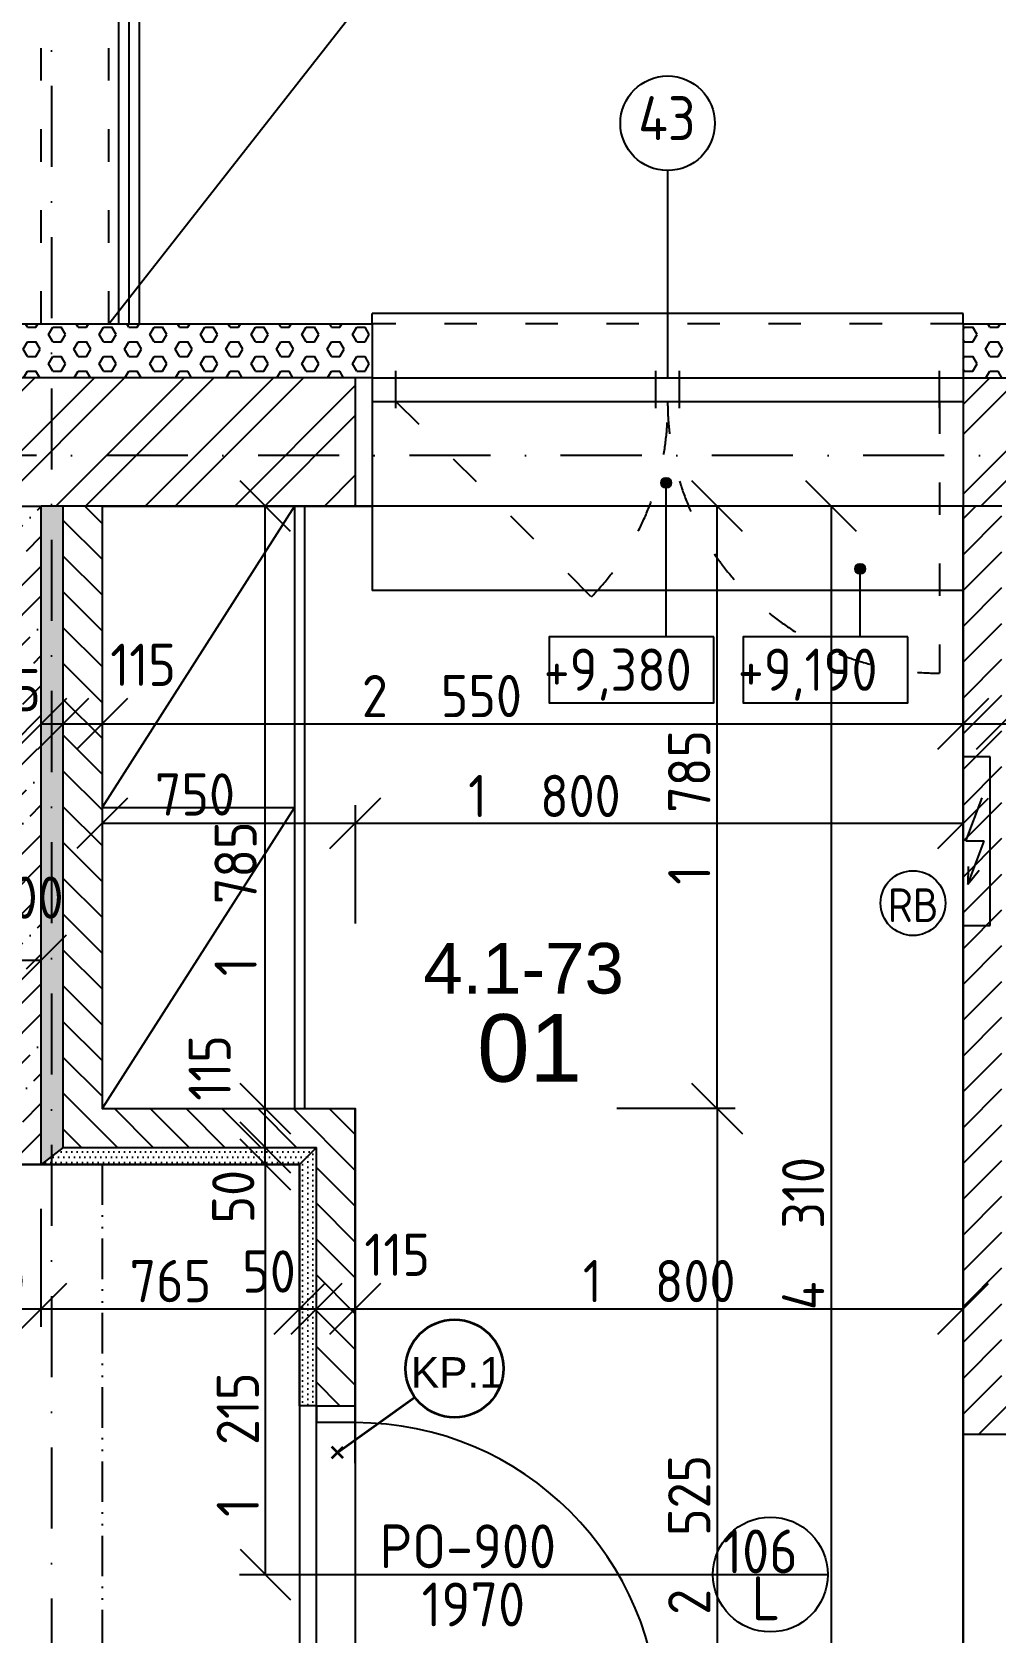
# Model space of a CAD drawing. Extents: x 4511820 to 5180432, y -1526536 to -944957.
# Drawn here: x 5027413 to 5030268, y -1072456 to -1067714 of the extents above; entities that cross this region are included whole.
import ezdxf

# ---------------------------------------------------------------- set-up
doc = ezdxf.new("R2010")
doc.units = 0
doc.header["$MEASUREMENT"] = 0
for name, pattern in [('ACAD_ISO03W100', [30, 12, -18]), ('ACAD_ISO07W100', [3.5, 0.5, -3]), ('ACAD_ISO12W100', [22, 12, -3, 0.5, -3, 0.5, -3]), ('BODKOCIARKOVANA_3', [5.6, 3, -1.3, 0, -1.3])]:
    doc.linetypes.add(name, pattern=pattern)
doc.layers.get('0').update_dxf_attribs({"linetype": 'CONTINUOUS'})
doc.layers.get('Defpoints').update_dxf_attribs({"color": 61, "linetype": 'CONTINUOUS'})
for name, color, linetype in [('DVERE', 45, 'CONTINUOUS'), ('HATCH', 7, 'CONTINUOUS'), ('KÓTY', 4, 'CONTINUOUS'), ('MÚRY', 1, 'CONTINUOUS'), ('OKNÁ', 143, 'CONTINUOUS'), ('osi', 253, 'CONTINUOUS'), ('Plochy', 41, 'CONTINUOUS'), ('POPIS', 7, 'CONTINUOUS'), ('POZEMOK', 7, 'CONTINUOUS'), ('TENKÁ', 7, 'CONTINUOUS'), ('ZARIADENIE', 47, 'CONTINUOUS'), ('ZZ-elektro', 221, 'CONTINUOUS'), ('ŠRAFY', 82, 'CONTINUOUS')]:
    doc.layers.add(name, color=color, linetype=linetype)
doc.layers.add('preklady', color=74, linetype='CONTINUOUS', lineweight=35)
doc.styles.add('ARIAL', font='arial.ttf')
doc.styles.add('STYLE1', font='isocp.shx')
doc.dimstyles.new('STANDARD-50', dxfattribs={"dimtxt": 125, "dimasz": 150, "dimexe": 10, "dimexo": 200, "dimgap": 20, "dimtad": 1, "dimdsep": 46, "dimlunit": 6, "dimtxsty": 'STYLE1', "dimblk1": 'OBLIQUE', "dimblk2": 'OBLIQUE', "dimsah": 1, "dimcen": 2.5, "dimse1": 1, "dimse2": 1, "dimadec": 0, "dimazin": 0, "dimtfac": 1, "dimtmove": 1, "dimatfit": 3, "dimldrblk": 'OBLIQUE', "dimfxl": 1, "dimtolj": 1, "dimtzin": 0, "dimarcsym": 0})
pattern_1 = [(45, (462343.18, 70767), (-132.5825215, 132.5825215), []), (45, (462431.57, 70767), (-132.5825215, 132.5825215), [])]
pattern_2 = [(90, (-71441.844, -23850), (-15.625, 7.8125), [0, -15.625])]

# ---------------------------------------------------------------- blocks, each defined once
blk = doc.blocks.new('_OBLIQUE')
at = {"color": 0, "linetype": 'ByBlock'}
blk.add_line((-0.5, -0.5), (0.5, 0.5), dxfattribs=at)
blk = doc.blocks.new('*D13107')
at = {"layer": 'Defpoints', "color": 0}
for p in [(5028092.5, -1049608.2), (5025018.5, -1068738.2), (5028252.5, -1068738.2)]:
    blk.add_point(p, dxfattribs=at)
at = {"layer": 'KÓTY', "color": 0, "lineweight": -2}
blk.add_line((5025018.5, -1049608.2), (5025018.5, -1068738.2), dxfattribs=at)
at = {"layer": 'KÓTY', "color": 0, "linetype": 'ByBlock', "lineweight": -2, "xscale": 150, "yscale": 150, "zscale": 150}
for p, rotation in [((5025018.5, -1049608.2), 90), ((5025018.5, -1068738.2), 270)]:
    blk.add_blockref('_OBLIQUE', p, dxfattribs=dict(at, rotation=rotation))
at = {"layer": 'KÓTY', "color": 0, "insert": (5024936, -1059173.2), "char_height": 125, "attachment_point": 5, "rotation": 90, "style": 'STYLE1'}
blk.add_mtext('\\A1;19ﾠ130', dxfattribs=at)
blk = doc.blocks.new('*D20388')
at = {"layer": 'Defpoints', "color": 0}
for p in [(5027111, -1071068.2), (5027441, -1071068.2), (5027441, -1071496.5)]:
    blk.add_point(p, dxfattribs=at)
at = {"layer": 'KÓTY', "color": 0, "lineweight": -2}
blk.add_line((5027111, -1071496.5), (5027441, -1071496.5), dxfattribs=at)
at = {"layer": 'KÓTY', "color": 0, "linetype": 'ByBlock', "lineweight": -2, "xscale": 150, "yscale": 150, "zscale": 150, "rotation": 180}
blk.add_blockref('_OBLIQUE', (5027111, -1071496.5), dxfattribs=at)
at = {"layer": 'KÓTY', "color": 0, "linetype": 'ByBlock', "lineweight": -2, "xscale": 150, "yscale": 150, "zscale": 150}
blk.add_blockref('_OBLIQUE', (5027441, -1071496.5), dxfattribs=at)
at = {"layer": 'KÓTY', "color": 0, "insert": (5027276, -1071414), "char_height": 125, "attachment_point": 5, "style": 'STYLE1'}
blk.add_mtext('\\A1;330', dxfattribs=at)
blk = doc.blocks.new('*D20397')
at = {"layer": 'Defpoints', "color": 0}
for p in [(5027241, -1070463), (5027441, -1070463), (5027441, -1070463)]:
    blk.add_point(p, dxfattribs=at)
at = {"layer": 'KÓTY', "color": 0, "lineweight": -2}
blk.add_line((5027241, -1070463), (5027441, -1070463), dxfattribs=at)
at = {"layer": 'KÓTY', "color": 0, "linetype": 'ByBlock', "lineweight": -2, "xscale": 150, "yscale": 150, "zscale": 150, "rotation": 180}
blk.add_blockref('_OBLIQUE', (5027241, -1070463), dxfattribs=at)
at = {"layer": 'KÓTY', "color": 0, "linetype": 'ByBlock', "lineweight": -2, "xscale": 150, "yscale": 150, "zscale": 150}
blk.add_blockref('_OBLIQUE', (5027441, -1070463), dxfattribs=at)
at = {"layer": 'KÓTY', "color": 0, "insert": (5027391.8, -1070278), "char_height": 125, "attachment_point": 5, "style": 'STYLE1'}
blk.add_mtext('\\A1;200', dxfattribs=at)
blk = doc.blocks.new('*D20398')
at = {"layer": 'Defpoints', "color": 0}
for p in [(5027441, -1069763.5), (5027506, -1069763.5), (5027506, -1069763.5)]:
    blk.add_point(p, dxfattribs=at)
at = {"layer": 'KÓTY', "color": 0, "lineweight": -2}
blk.add_line((5027441, -1069763.5), (5027506, -1069763.5), dxfattribs=at)
at = {"layer": 'KÓTY', "color": 0, "linetype": 'ByBlock', "lineweight": -2, "xscale": 150, "yscale": 150, "zscale": 150, "rotation": 180}
blk.add_blockref('_OBLIQUE', (5027441, -1069763.5), dxfattribs=at)
at = {"layer": 'KÓTY', "color": 0, "linetype": 'ByBlock', "lineweight": -2, "xscale": 150, "yscale": 150, "zscale": 150}
blk.add_blockref('_OBLIQUE', (5027506, -1069763.5), dxfattribs=at)
at = {"layer": 'KÓTY', "color": 0, "insert": (5027358, -1069663.5), "char_height": 125, "attachment_point": 5, "style": 'STYLE1'}
blk.add_mtext('\\A1;65', dxfattribs=at)
blk = doc.blocks.new('*D20399')
at = {"layer": 'Defpoints', "color": 0}
for p in [(5027506, -1069763.5), (5027621, -1069763.5), (5027621, -1069763.5)]:
    blk.add_point(p, dxfattribs=at)
at = {"layer": 'KÓTY', "color": 0, "lineweight": -2}
blk.add_line((5027506, -1069763.5), (5027621, -1069763.5), dxfattribs=at)
at = {"layer": 'KÓTY', "color": 0, "linetype": 'ByBlock', "lineweight": -2, "xscale": 150, "yscale": 150, "zscale": 150, "rotation": 180}
blk.add_blockref('_OBLIQUE', (5027506, -1069763.5), dxfattribs=at)
at = {"layer": 'KÓTY', "color": 0, "linetype": 'ByBlock', "lineweight": -2, "xscale": 150, "yscale": 150, "zscale": 150}
blk.add_blockref('_OBLIQUE', (5027621, -1069763.5), dxfattribs=at)
at = {"layer": 'KÓTY', "color": 0, "insert": (5027742.5, -1069588.5), "char_height": 125, "attachment_point": 5, "style": 'STYLE1'}
blk.add_mtext('\\A1;115', dxfattribs=at)
blk = doc.blocks.new('*D20400')
at = {"layer": 'Defpoints', "color": 0}
for p in [(5030171, -1069688.5), (5027621, -1069763.5), (5030171, -1069763.5)]:
    blk.add_point(p, dxfattribs=at)
at = {"layer": 'KÓTY', "color": 0, "lineweight": -2}
blk.add_line((5027621, -1069763.5), (5030171, -1069763.5), dxfattribs=at)
at = {"layer": 'KÓTY', "color": 0, "linetype": 'ByBlock', "lineweight": -2, "xscale": 150, "yscale": 150, "zscale": 150, "rotation": 180}
blk.add_blockref('_OBLIQUE', (5027621, -1069763.5), dxfattribs=at)
at = {"layer": 'KÓTY', "color": 0, "linetype": 'ByBlock', "lineweight": -2, "xscale": 150, "yscale": 150, "zscale": 150}
blk.add_blockref('_OBLIQUE', (5030171, -1069763.5), dxfattribs=at)
at = {"layer": 'KÓTY', "color": 0, "insert": (5028627.5, -1069681), "char_height": 125, "attachment_point": 5, "style": 'STYLE1'}
blk.add_mtext('\\A1;2ﾠ550', dxfattribs=at)
blk = doc.blocks.new('*D20401')
at = {"layer": 'Defpoints', "color": 0}
for p in [(5030171, -1069688.5), (5030286, -1069736.2), (5030286, -1069763.5)]:
    blk.add_point(p, dxfattribs=at)
at = {"layer": 'KÓTY', "color": 0, "lineweight": -2}
blk.add_line((5030171, -1069763.5), (5030286, -1069763.5), dxfattribs=at)
at = {"layer": 'KÓTY', "color": 0, "linetype": 'ByBlock', "lineweight": -2, "xscale": 150, "yscale": 150, "zscale": 150, "rotation": 180}
blk.add_blockref('_OBLIQUE', (5030171, -1069763.5), dxfattribs=at)
at = {"layer": 'KÓTY', "color": 0, "linetype": 'ByBlock', "lineweight": -2, "xscale": 150, "yscale": 150, "zscale": 150}
blk.add_blockref('_OBLIQUE', (5030286, -1069763.5), dxfattribs=at)
at = {"layer": 'KÓTY', "color": 0, "insert": (5030405, -1069602.5), "char_height": 125, "attachment_point": 5, "style": 'STYLE1'}
blk.add_mtext('\\A1;115', dxfattribs=at)
blk = doc.blocks.new('*D20402')
at = {"layer": 'Defpoints', "color": 0}
for p in [(5030286, -1069736.2), (5034676, -1069736.2), (5034676, -1069763.5)]:
    blk.add_point(p, dxfattribs=at)
at = {"layer": 'KÓTY', "color": 0, "lineweight": -2}
blk.add_line((5030286, -1069763.5), (5034676, -1069763.5), dxfattribs=at)
at = {"layer": 'KÓTY', "color": 0, "linetype": 'ByBlock', "lineweight": -2, "xscale": 150, "yscale": 150, "zscale": 150, "rotation": 180}
blk.add_blockref('_OBLIQUE', (5030286, -1069763.5), dxfattribs=at)
at = {"layer": 'KÓTY', "color": 0, "linetype": 'ByBlock', "lineweight": -2, "xscale": 150, "yscale": 150, "zscale": 150}
blk.add_blockref('_OBLIQUE', (5034676, -1069763.5), dxfattribs=at)
at = {"layer": 'KÓTY', "color": 0, "insert": (5032481, -1069681), "char_height": 125, "attachment_point": 5, "style": 'STYLE1'}
blk.add_mtext('\\A1;4ﾠ390', dxfattribs=at)
blk = doc.blocks.new('*D20507')
at = {"layer": 'Defpoints', "color": 0}
for p in [(5028371, -1070058), (5027621, -1070903.2), (5028371, -1070903.2)]:
    blk.add_point(p, dxfattribs=at)
at = {"layer": 'KÓTY', "color": 0, "lineweight": -2}
blk.add_line((5027621, -1070058), (5028371, -1070058), dxfattribs=at)
at = {"layer": 'KÓTY', "color": 0, "linetype": 'ByBlock', "lineweight": -2, "xscale": 150, "yscale": 150, "zscale": 150, "rotation": 180}
blk.add_blockref('_OBLIQUE', (5027621, -1070058), dxfattribs=at)
at = {"layer": 'KÓTY', "color": 0, "linetype": 'ByBlock', "lineweight": -2, "xscale": 150, "yscale": 150, "zscale": 150}
blk.add_blockref('_OBLIQUE', (5028371, -1070058), dxfattribs=at)
at = {"layer": 'KÓTY', "color": 0, "insert": (5027896, -1069972.5), "char_height": 125, "attachment_point": 5, "style": 'STYLE1'}
blk.add_mtext('\\A1;750', dxfattribs=at)
blk = doc.blocks.new('*D20508')
at = {"layer": 'Defpoints', "color": 0}
for p in [(5030171, -1070058), (5028371, -1070903.2), (5030171, -1070903.2)]:
    blk.add_point(p, dxfattribs=at)
at = {"layer": 'KÓTY', "color": 0, "lineweight": -2}
blk.add_line((5028371, -1070058), (5030171, -1070058), dxfattribs=at)
at = {"layer": 'KÓTY', "color": 0, "linetype": 'ByBlock', "lineweight": -2, "xscale": 150, "yscale": 150, "zscale": 150, "rotation": 180}
blk.add_blockref('_OBLIQUE', (5028371, -1070058), dxfattribs=at)
at = {"layer": 'KÓTY', "color": 0, "linetype": 'ByBlock', "lineweight": -2, "xscale": 150, "yscale": 150, "zscale": 150}
blk.add_blockref('_OBLIQUE', (5030171, -1070058), dxfattribs=at)
at = {"layer": 'KÓTY', "color": 0, "insert": (5028931, -1069977), "char_height": 125, "attachment_point": 5, "style": 'STYLE1'}
blk.add_mtext('\\A1;1ﾠ800', dxfattribs=at)
blk = doc.blocks.new('*D20509')
at = {"layer": 'Defpoints', "color": 0}
for p in [(5029780, -1069118.2), (5029780, -1073428.2), (5029780, -1073428.2)]:
    blk.add_point(p, dxfattribs=at)
at = {"layer": 'KÓTY', "color": 0, "lineweight": -2}
blk.add_line((5029780, -1069118.2), (5029780, -1073428.2), dxfattribs=at)
at = {"layer": 'KÓTY', "color": 0, "linetype": 'ByBlock', "lineweight": -2, "xscale": 150, "yscale": 150, "zscale": 150}
for p, rotation in [((5029780, -1069118.2), 90), ((5029780, -1073428.2), 270)]:
    blk.add_blockref('_OBLIQUE', p, dxfattribs=dict(at, rotation=rotation))
at = {"layer": 'KÓTY', "color": 0, "insert": (5029697.5, -1071273.2), "char_height": 125, "attachment_point": 5, "rotation": 90, "style": 'STYLE1'}
blk.add_mtext('\\A1;4ﾠ310', dxfattribs=at)
blk = doc.blocks.new('*D20517')
at = {"layer": 'Defpoints', "color": 0}
for p in [(5028371, -1070903.2), (5028371, -1073428.2), (5029442.5, -1073428.2)]:
    blk.add_point(p, dxfattribs=at)
at = {"layer": 'KÓTY', "color": 0, "lineweight": -2}
blk.add_line((5029442.5, -1070903.2), (5029442.5, -1073428.2), dxfattribs=at)
at = {"layer": 'KÓTY', "color": 0, "linetype": 'ByBlock', "lineweight": -2, "xscale": 150, "yscale": 150, "zscale": 150}
for p, rotation in [((5029442.5, -1070903.2), 90), ((5029442.5, -1073428.2), 270)]:
    blk.add_blockref('_OBLIQUE', p, dxfattribs=dict(at, rotation=rotation))
at = {"layer": 'KÓTY', "color": 0, "insert": (5029360, -1072165.7), "char_height": 125, "attachment_point": 5, "rotation": 90, "style": 'STYLE1'}
blk.add_mtext('\\A1;2ﾠ525', dxfattribs=at)
blk = doc.blocks.new('*D20518')
at = {"layer": 'Defpoints', "color": 0}
for p in [(5028371, -1069118.2), (5029442.5, -1069118.2), (5028371, -1070903.2)]:
    blk.add_point(p, dxfattribs=at)
at = {"layer": 'KÓTY', "color": 0, "lineweight": -2}
blk.add_line((5029442.5, -1070903.2), (5029442.5, -1069118.2), dxfattribs=at)
at = {"layer": 'KÓTY', "color": 0, "linetype": 'ByBlock', "lineweight": -2, "xscale": 150, "yscale": 150, "zscale": 150}
for p, rotation in [((5029442.5, -1069118.2), 90), ((5029442.5, -1070903.2), 270)]:
    blk.add_blockref('_OBLIQUE', p, dxfattribs=dict(at, rotation=rotation))
at = {"layer": 'KÓTY', "color": 0, "insert": (5029360, -1070010.7), "char_height": 125, "attachment_point": 5, "rotation": 90, "style": 'STYLE1'}
blk.add_mtext('\\A1;1ﾠ785', dxfattribs=at)
blk = doc.blocks.new('*D20520')
at = {"layer": 'Defpoints', "color": 0}
for p in [(5027441, -1071068.2), (5028206, -1071068.2), (5028206, -1071496.5)]:
    blk.add_point(p, dxfattribs=at)
at = {"layer": 'KÓTY', "color": 0, "lineweight": -2}
blk.add_line((5027441, -1071496.5), (5028206, -1071496.5), dxfattribs=at)
at = {"layer": 'KÓTY', "color": 0, "linetype": 'ByBlock', "lineweight": -2, "xscale": 150, "yscale": 150, "zscale": 150, "rotation": 180}
blk.add_blockref('_OBLIQUE', (5027441, -1071496.5), dxfattribs=at)
at = {"layer": 'KÓTY', "color": 0, "linetype": 'ByBlock', "lineweight": -2, "xscale": 150, "yscale": 150, "zscale": 150}
blk.add_blockref('_OBLIQUE', (5028206, -1071496.5), dxfattribs=at)
at = {"layer": 'KÓTY', "color": 0, "insert": (5027823.5, -1071414), "char_height": 125, "attachment_point": 5, "style": 'STYLE1'}
blk.add_mtext('\\A1;765', dxfattribs=at)
blk = doc.blocks.new('*D20521')
at = {"layer": 'Defpoints', "color": 0}
for p in [(5028104.5, -1071018.2), (5028206, -1071018.2), (5028206, -1071068.2)]:
    blk.add_point(p, dxfattribs=at)
at = {"layer": 'KÓTY', "color": 0, "lineweight": -2}
blk.add_line((5028104.5, -1071068.2), (5028104.5, -1071018.2), dxfattribs=at)
at = {"layer": 'KÓTY', "color": 0, "linetype": 'ByBlock', "lineweight": -2, "xscale": 150, "yscale": 150, "zscale": 150}
for p, rotation in [((5028104.5, -1071018.2), 90), ((5028104.5, -1071068.2), 270)]:
    blk.add_blockref('_OBLIQUE', p, dxfattribs=dict(at, rotation=rotation))
at = {"layer": 'KÓTY', "color": 0, "insert": (5028009.5, -1071164), "char_height": 125, "attachment_point": 5, "rotation": 90, "style": 'STYLE1'}
blk.add_mtext('\\A1;50', dxfattribs=at)
blk = doc.blocks.new('*D20522')
at = {"layer": 'Defpoints', "color": 0}
for p in [(5028104.5, -1070903.2), (5028256, -1070903.2), (5028256, -1071018.2)]:
    blk.add_point(p, dxfattribs=at)
at = {"layer": 'KÓTY', "color": 0, "lineweight": -2}
blk.add_line((5028104.5, -1071018.2), (5028104.5, -1070903.2), dxfattribs=at)
at = {"layer": 'KÓTY', "color": 0, "linetype": 'ByBlock', "lineweight": -2, "xscale": 150, "yscale": 150, "zscale": 150}
for p, rotation in [((5028104.5, -1070903.2), 90), ((5028104.5, -1071018.2), 270)]:
    blk.add_blockref('_OBLIQUE', p, dxfattribs=dict(at, rotation=rotation))
at = {"layer": 'KÓTY', "color": 0, "insert": (5027939.5, -1070782.5), "char_height": 125, "attachment_point": 5, "rotation": 90, "style": 'STYLE1'}
blk.add_mtext('\\A1;115', dxfattribs=at)
blk = doc.blocks.new('*D20523')
at = {"layer": 'Defpoints', "color": 0}
for p in [(5028104.5, -1069118.2), (5028371, -1069118.2), (5028371, -1070903.2)]:
    blk.add_point(p, dxfattribs=at)
at = {"layer": 'KÓTY', "color": 0, "lineweight": -2}
blk.add_line((5028104.5, -1070903.2), (5028104.5, -1069118.2), dxfattribs=at)
at = {"layer": 'KÓTY', "color": 0, "linetype": 'ByBlock', "lineweight": -2, "xscale": 150, "yscale": 150, "zscale": 150}
for p, rotation in [((5028104.5, -1069118.2), 90), ((5028104.5, -1070903.2), 270)]:
    blk.add_blockref('_OBLIQUE', p, dxfattribs=dict(at, rotation=rotation))
at = {"layer": 'KÓTY', "color": 0, "insert": (5028016.5, -1070281.5), "char_height": 125, "attachment_point": 5, "rotation": 90, "style": 'STYLE1'}
blk.add_mtext('\\A1;1ﾠ785', dxfattribs=at)
blk = doc.blocks.new('*D20524')
at = {"layer": 'Defpoints', "color": 0}
for p in [(5028206, -1071068.2), (5028256, -1071068.2), (5028256, -1071496.5)]:
    blk.add_point(p, dxfattribs=at)
at = {"layer": 'KÓTY', "color": 0, "lineweight": -2}
blk.add_line((5028206, -1071496.5), (5028256, -1071496.5), dxfattribs=at)
at = {"layer": 'KÓTY', "color": 0, "linetype": 'ByBlock', "lineweight": -2, "xscale": 150, "yscale": 150, "zscale": 150, "rotation": 180}
blk.add_blockref('_OBLIQUE', (5028206, -1071496.5), dxfattribs=at)
at = {"layer": 'KÓTY', "color": 0, "linetype": 'ByBlock', "lineweight": -2, "xscale": 150, "yscale": 150, "zscale": 150}
blk.add_blockref('_OBLIQUE', (5028256, -1071496.5), dxfattribs=at)
at = {"layer": 'KÓTY', "color": 0, "insert": (5028115.5, -1071385.5), "char_height": 125, "attachment_point": 5, "style": 'STYLE1'}
blk.add_mtext('\\A1;50', dxfattribs=at)
blk = doc.blocks.new('*D20525')
at = {"layer": 'Defpoints', "color": 0}
for p in [(5028256, -1071018.2), (5028371, -1071018.2), (5028371, -1071496.5)]:
    blk.add_point(p, dxfattribs=at)
at = {"layer": 'KÓTY', "color": 0, "lineweight": -2}
blk.add_line((5028256, -1071496.5), (5028371, -1071496.5), dxfattribs=at)
at = {"layer": 'KÓTY', "color": 0, "linetype": 'ByBlock', "lineweight": -2, "xscale": 150, "yscale": 150, "zscale": 150, "rotation": 180}
blk.add_blockref('_OBLIQUE', (5028256, -1071496.5), dxfattribs=at)
at = {"layer": 'KÓTY', "color": 0, "linetype": 'ByBlock', "lineweight": -2, "xscale": 150, "yscale": 150, "zscale": 150}
blk.add_blockref('_OBLIQUE', (5028371, -1071496.5), dxfattribs=at)
at = {"layer": 'KÓTY', "color": 0, "insert": (5028495, -1071336), "char_height": 125, "attachment_point": 5, "style": 'STYLE1'}
blk.add_mtext('\\A1;115', dxfattribs=at)
blk = doc.blocks.new('*D20526')
at = {"layer": 'Defpoints', "color": 0}
for p in [(5030171, -1071496.5), (5028371, -1071903.2), (5030171, -1071903.2)]:
    blk.add_point(p, dxfattribs=at)
at = {"layer": 'KÓTY', "color": 0, "lineweight": -2}
blk.add_line((5028371, -1071496.5), (5030171, -1071496.5), dxfattribs=at)
at = {"layer": 'KÓTY', "color": 0, "linetype": 'ByBlock', "lineweight": -2, "xscale": 150, "yscale": 150, "zscale": 150, "rotation": 180}
blk.add_blockref('_OBLIQUE', (5028371, -1071496.5), dxfattribs=at)
at = {"layer": 'KÓTY', "color": 0, "linetype": 'ByBlock', "lineweight": -2, "xscale": 150, "yscale": 150, "zscale": 150}
blk.add_blockref('_OBLIQUE', (5030171, -1071496.5), dxfattribs=at)
at = {"layer": 'KÓTY', "color": 0, "insert": (5029271, -1071413.9), "char_height": 125, "attachment_point": 5, "style": 'STYLE1'}
blk.add_mtext('\\A1;1ﾠ800', dxfattribs=at)
blk = doc.blocks.new('*D31596')
at = {"layer": 'Defpoints', "color": 0}
for p in [(5028206, -1071068.2), (5028104.5, -1072283.2), (5028256, -1072283.2)]:
    blk.add_point(p, dxfattribs=at)
at = {"layer": 'KÓTY', "color": 0, "lineweight": -2}
blk.add_line((5028104.5, -1071068.2), (5028104.5, -1072283.2), dxfattribs=at)
at = {"layer": 'KÓTY', "color": 0, "linetype": 'ByBlock', "lineweight": -2, "xscale": 150, "yscale": 150, "zscale": 150}
for p, rotation in [((5028104.5, -1071068.2), 90), ((5028104.5, -1072283.2), 270)]:
    blk.add_blockref('_OBLIQUE', p, dxfattribs=dict(at, rotation=rotation))
at = {"layer": 'KÓTY', "color": 0, "insert": (5028023, -1071898.5), "char_height": 125, "attachment_point": 5, "rotation": 90, "style": 'STYLE1'}
blk.add_mtext('\\A1;1ﾠ215', dxfattribs=at)
blk = doc.blocks.new('*D45345')
at = {"layer": 'Defpoints', "color": 0}
for p in [(5028371, -1066883.6), (5025371, -1068738.2), (5028371, -1068738.2)]:
    blk.add_point(p, dxfattribs=at)
at = {"layer": 'KÓTY', "color": 0, "lineweight": -2}
blk.add_line((5025371, -1066883.6), (5028371, -1066883.6), dxfattribs=at)
at = {"layer": 'KÓTY', "color": 0, "linetype": 'ByBlock', "lineweight": -2, "xscale": 150, "yscale": 150, "zscale": 150, "rotation": 180}
blk.add_blockref('_OBLIQUE', (5025371, -1066883.6), dxfattribs=at)
at = {"layer": 'KÓTY', "color": 0, "linetype": 'ByBlock', "lineweight": -2, "xscale": 150, "yscale": 150, "zscale": 150}
blk.add_blockref('_OBLIQUE', (5028371, -1066883.6), dxfattribs=at)
at = {"layer": 'KÓTY', "color": 0, "insert": (5026871, -1066801.1), "char_height": 125, "attachment_point": 5, "style": 'STYLE1'}
blk.add_mtext('\\A1;3ﾠ000', dxfattribs=at)
blk = doc.blocks.new('*D45347')
at = {"layer": 'Defpoints', "color": 0}
for p in [(5028421, -1066883.6), (5028371, -1068738.2), (5028421, -1068738.2)]:
    blk.add_point(p, dxfattribs=at)
at = {"layer": 'KÓTY', "color": 0, "lineweight": -2}
blk.add_line((5028371, -1066883.6), (5028421, -1066883.6), dxfattribs=at)
at = {"layer": 'KÓTY', "color": 0, "linetype": 'ByBlock', "lineweight": -2, "xscale": 150, "yscale": 150, "zscale": 150, "rotation": 180}
blk.add_blockref('_OBLIQUE', (5028371, -1066883.6), dxfattribs=at)
at = {"layer": 'KÓTY', "color": 0, "linetype": 'ByBlock', "lineweight": -2, "xscale": 150, "yscale": 150, "zscale": 150}
blk.add_blockref('_OBLIQUE', (5028421, -1066883.6), dxfattribs=at)
at = {"layer": 'KÓTY', "color": 0, "insert": (5028446.8, -1066698.6), "char_height": 125, "attachment_point": 5, "style": 'STYLE1'}
blk.add_mtext('\\A1;50', dxfattribs=at)
blk = doc.blocks.new('*D45348')
at = {"layer": 'Defpoints', "color": 0}
for p in [(5030171, -1066883.6), (5028421, -1068738.2), (5030171, -1068738.2)]:
    blk.add_point(p, dxfattribs=at)
at = {"layer": 'KÓTY', "color": 0, "lineweight": -2}
blk.add_line((5028421, -1066883.6), (5030171, -1066883.6), dxfattribs=at)
at = {"layer": 'KÓTY', "color": 0, "linetype": 'ByBlock', "lineweight": -2, "xscale": 150, "yscale": 150, "zscale": 150, "rotation": 180}
blk.add_blockref('_OBLIQUE', (5028421, -1066883.6), dxfattribs=at)
at = {"layer": 'KÓTY', "color": 0, "linetype": 'ByBlock', "lineweight": -2, "xscale": 150, "yscale": 150, "zscale": 150}
blk.add_blockref('_OBLIQUE', (5030171, -1066883.6), dxfattribs=at)
at = {"layer": 'KÓTY', "color": 0, "insert": (5029296, -1066801.1), "char_height": 125, "attachment_point": 5, "style": 'STYLE1'}
blk.add_mtext('\\A1;1ﾠ750', dxfattribs=at)
blk = doc.blocks.new('*D45349')
at = {"layer": 'Defpoints', "color": 0}
for p in [(5032171, -1066883.6), (5030171, -1068738.2), (5032171, -1068738.2)]:
    blk.add_point(p, dxfattribs=at)
at = {"layer": 'KÓTY', "color": 0, "lineweight": -2}
blk.add_line((5030171, -1066883.6), (5032171, -1066883.6), dxfattribs=at)
at = {"layer": 'KÓTY', "color": 0, "linetype": 'ByBlock', "lineweight": -2, "xscale": 150, "yscale": 150, "zscale": 150, "rotation": 180}
blk.add_blockref('_OBLIQUE', (5030171, -1066883.6), dxfattribs=at)
at = {"layer": 'KÓTY', "color": 0, "linetype": 'ByBlock', "lineweight": -2, "xscale": 150, "yscale": 150, "zscale": 150}
blk.add_blockref('_OBLIQUE', (5032171, -1066883.6), dxfattribs=at)
at = {"layer": 'KÓTY', "color": 0, "insert": (5031171, -1066801.1), "char_height": 125, "attachment_point": 5, "style": 'STYLE1'}
blk.add_mtext('\\A1;2ﾠ000', dxfattribs=at)

msp = doc.modelspace()

# ---------------------------------------------------------------- hatches: boundary and pattern name
at = {"layer": 'HATCH'}
h = msp.add_hatch(color=256, dxfattribs=at)
h.dxf.hatch_style = 1
h.paths.add_polyline_path([(5029306.5, -1069049.672, -2.41421356), (5029291.5, -1069034.672, -0.41421356)])
h = msp.add_hatch(color=256, dxfattribs=at)
h.dxf.hatch_style = 1
h.paths.add_polyline_path([(5029881.5, -1069304.172, -2.41421356), (5029866.5, -1069289.172, -0.41421356)])
at = {"layer": 'ŠRAFY'}
h = msp.add_hatch(dxfattribs=at)
h.set_pattern_fill('HEX', color=256, scale=200)
h.paths.add_polyline_path([(5027051, -1068578.172), (5025371, -1068578.172), (5025371, -1068738.172), (5028371, -1068738.172), (5028421, -1068738.172), (5028421, -1068578.172), (5027671, -1068578.172), (5027641, -1068578.172), (5027441, -1068578.172), (5027281, -1068578.172), (5027081, -1068578.172)])
h = msp.add_hatch(dxfattribs=at)
h.set_pattern_fill('HEX', color=256, scale=200)
h.paths.add_polyline_path([(5032171, -1068738.172), (5032171, -1068578.172), (5030171, -1068578.172), (5030171, -1068738.172)])
h = msp.add_hatch(dxfattribs=at)
h.set_pattern_fill('ANSI32', color=256, scale=500)
h.set_pattern_definition(pattern_1)
h.paths.add_polyline_path([(5025371, -1069118.172), (5025441, -1069118.172), (5025641, -1069118.172), (5027241, -1069118.172), (5027441, -1069118.172), (5027621, -1069118.172), (5028371, -1069118.172), (5028371, -1068738.172), (5025371, -1068738.172)])
h = msp.add_hatch(dxfattribs=at)
h.set_pattern_fill('ANSI32', color=256, scale=500)
h.set_pattern_definition(pattern_1)
h.paths.add_polyline_path([(5030171, -1068738.172), (5030171, -1068808.172), (5030171, -1069118.172), (5030286, -1069118.172), (5032171, -1069118.172), (5032171, -1068808.172), (5032171, -1068738.172)])
h = msp.add_hatch(dxfattribs=at)
h.set_pattern_fill('ANSI36', color=256, scale=500, angle=360)
h.set_pattern_definition([(45, (524430.31, 388691.69), (33.1456304, 121.533978), [156.25, -31.25, 0, -31.25])])
h.paths.add_polyline_path([(5027111, -1070868.172), (5027111, -1071068.172), (5027441, -1071068.172), (5027441, -1069118.172), (5027241, -1069118.172), (5027241, -1069976.922), (5027241, -1070016.922), (5027241, -1070203.422), (5027241, -1070243.422), (5027241, -1070324.672), (5027241, -1070435.672), (5027241, -1070868.172), (5027211, -1070868.172)])
h = msp.add_hatch(dxfattribs=at)
h.set_pattern_fill('DOTS', color=256, scale=250, angle=90)
h.set_pattern_definition(pattern_2)
h.paths.add_polyline_path([(5027441, -1069118.172), (5027441, -1071068.172), (5027506, -1071018.172), (5027506, -1069118.172)])
h.paths.add_polyline_path([(5027247.951, -1070152.98), (5027535.549, -1070152.98), (5027535.549, -1070402.98), (5027247.951, -1070402.98)], flags=9)
at = {"layer": 'ŠRAFY', "ltscale": 0.25}
h = msp.add_hatch(dxfattribs=at)
h.set_pattern_fill('ANSI31', color=256, scale=600, angle=90, style=0)
h.set_pattern_definition([(135, (-3027222.4, 552769.84), (-53.0330086, -53.0330086), [])])
h.paths.add_polyline_path([(5027621, -1070903.172), (5027621, -1069118.172), (5027506, -1069118.172), (5027506, -1071018.172), (5028256, -1071018.172), (5028256, -1071783.172), (5028371, -1071783.172), (5028371, -1070903.172)])
h = msp.add_hatch(dxfattribs=at)
h.set_pattern_fill('ANSI31', color=256, scale=600, style=0)
h.set_pattern_definition([(45, (515270.5, 400718.02), (-53.0330086, 53.0330086), [])])
h.paths.add_polyline_path([(5032841, -1071868.172), (5032841, -1071753.172), (5032831, -1071753.172), (5030286, -1071753.172), (5030286, -1069118.172), (5030171, -1069118.172), (5030171, -1071868.172), (5032831, -1071868.172)])
at = {"layer": 'ŠRAFY'}
h = msp.add_hatch(dxfattribs=at)
h.set_pattern_fill('DOTS', color=256, scale=250)
h.paths.add_polyline_path([(5028206, -1071068.172), (5028256, -1071018.172), (5027506, -1071018.172), (5027441, -1071068.172)])
h = msp.add_hatch(dxfattribs=at)
h.set_pattern_fill('DOTS', color=256, scale=250, angle=90)
h.set_pattern_definition(pattern_2)
h.paths.add_polyline_path([(5028256, -1071783.172), (5028256, -1071018.172), (5028206, -1071068.172), (5028206, -1071783.172)])

# ---------------------------------------------------------------- linework, layer by layer
at = {"layer": 'DVERE'}
for p, q in [((5028256, -1072733.172), (5028256, -1071833.172)), ((5028371, -1071833.172), (5028371, -1072733.172))]:
    msp.add_line(p, q, dxfattribs=at)
at = {"layer": 'DVERE', "ltscale": 0.25}
for p, q in [((5028027.672, -1072283.172), (5029430.328, -1072283.172)), ((5029430.328, -1072283.172), (5029770.328, -1072283.172))]:
    msp.add_line(p, q, dxfattribs=at)
msp.add_circle((5029600.328, -1072283.172), 170, dxfattribs=at)
at = {"layer": 'DVERE'}
msp.add_arc((5028371, -1072733.172), 900, 0, 90, dxfattribs=at)
at = {"layer": 'KÓTY', "ltscale": 0.25}
for p, q in [((5028371, -1070004.597), (5028371, -1070354.597)), ((5029495.903, -1070903.172), (5029145.903, -1070903.172))]:
    msp.add_line(p, q, dxfattribs=at)
at = {"layer": 'KÓTY'}
for p, q in [((5027506, -1071018.172), (5027441, -1071068.172)), ((5028256, -1071018.172), (5028206, -1071068.172)), ((5027441, -1071549.883), (5027441, -1071199.883))]:
    msp.add_line(p, q, dxfattribs=at)
at = {"layer": 'MÚRY'}
for p, q in [((5025371, -1068578.172), (5028421, -1068578.172)), ((5028421, -1068578.172), (5028421, -1069118.172)), ((5030171, -1068578.172), (5032171, -1068578.172)), ((5030171, -1068578.172), (5030171, -1069118.172)), ((5027621, -1069118.172), (5028421, -1069118.172)), ((5027621, -1069118.172), (5027621, -1070903.172)), ((5030171, -1069118.172), (5030171, -1071868.172)), ((5027621, -1070903.172), (5028371, -1070903.172)), ((5028371, -1071953.172), (5028371, -1070903.172)), ((5027441, -1071068.172), (5027111, -1071068.172)), ((5028206, -1071068.172), (5027441, -1071068.172)), ((5028206, -1071783.172), (5028206, -1071068.172)), ((5028256, -1071783.172), (5028206, -1071783.172)), ((5028256, -1071783.172), (5028256, -1071833.172)), ((5028371, -1071833.172), (5028256, -1071833.172)), ((5032841, -1071868.172), (5030171, -1071868.172))]:
    msp.add_line(p, q, dxfattribs=at)
at = {"layer": 'OKNÁ'}
for p, q in [((5027701, -1068578.172), (5027701, -1062858.172)), ((5027731, -1062888.172), (5027731, -1068578.172))]:
    msp.add_line(p, q, dxfattribs=at)
at = {"layer": 'OKNÁ', "ltscale": 0.25}
for p, q in [((5029296, -1068124.318), (5029296, -1068738.172)), ((5028421, -1068738.172), (5030171, -1068738.172)), ((5028491, -1068828.172), (5028491, -1068718.172)), ((5028491, -1068828.172), (5028491, -1068718.172)), ((5029261, -1068828.172), (5029261, -1068718.172)), ((5029261, -1068828.172), (5029261, -1068718.172)), ((5029331, -1068828.172), (5029331, -1068718.172)), ((5029331, -1068828.172), (5029331, -1068718.172)), ((5030101, -1068828.172), (5030101, -1068718.172)), ((5030101, -1068828.172), (5030101, -1068718.172)), ((5028421, -1068808.172), (5030171, -1068808.172))]:
    msp.add_line(p, q, dxfattribs=at)
at = {"layer": 'OKNÁ', "linetype": 'ACAD_ISO03W100', "ltscale": 8}
for p, q in [((5028491, -1068808.172), (5029070.309, -1069387.481)), ((5030101, -1068808.172), (5030101, -1069613.172))]:
    msp.add_line(p, q, dxfattribs=at)
at = {"layer": 'OKNÁ', "ltscale": 0.25}
msp.add_circle((5029296, -1067984.318), 140, dxfattribs=at)
at = {"layer": 'OKNÁ', "linetype": 'ACAD_ISO03W100', "ltscale": 8}
for centre, radius, start, end in [((5028491, -1068828.172), 805.248, 316.006306, 1.423205), ((5030101, -1068808.172), 805, 180, 270)]:
    msp.add_arc(centre, radius, start, end, dxfattribs=at)
at = {"layer": 'osi', "linetype": 'BODKOCIARKOVANA_3', "ltscale": 80}
for p, q in [((5027471, -1047260.98), (5027471, -1084778.172)), ((5041766, -1068968.172), (4978096, -1068968.172))]:
    msp.add_line(p, q, dxfattribs=at)
at = {"layer": 'Plochy'}
for points in [[(5025641, -1071068.172), (5028206, -1071068.172), (5028206, -1074118.172), (5020981, -1074118.172), (5020981, -1072618.172), (5021281, -1072618.172), (5021281, -1071618.172), (5020981, -1071618.172), (5020981, -1069118.172), (5022891, -1069118.172), (5022891, -1072368.172), (5023141, -1072368.172), (5023141, -1072178.172), (5025441, -1072178.172), (5025441, -1072368.172), (5025641, -1072368.172)], [(5030171, -1069118.172), (5027621, -1069118.172), (5027621, -1070903.172), (5028371, -1070903.172), (5028371, -1073428.172), (5030171, -1073428.172)], [(5034121, -1075728.172), (5035791, -1075728.172), (5035791, -1071893.172), (5035791, -1071868.172), (5030171, -1071868.172), (5030171, -1073428.172), (5033521, -1073428.172), (5033521, -1075428.172), (5034121, -1075428.172), (5034121, -1075728.172)]]:
    msp.add_lwpolyline(points, close=True, dxfattribs=at)
at = {"layer": 'POZEMOK'}
msp.add_line((5027641, -1068578.172), (5031930.296, -1063109.482), dxfattribs=at)
at = {"layer": 'preklady'}
for p, q in [((5028318.382, -1071921.882), (5028547.009, -1071757.622)), ((5028301.765, -1071938.499), (5028334.999, -1071905.265)), ((5028335, -1071938.5), (5028301.766, -1071905.266))]:
    msp.add_line(p, q, dxfattribs=at)
at = {"layer": 'preklady', "ltscale": 0.25}
msp.add_circle((5028664.767, -1071673.017), 145, dxfattribs=at)
at = {"layer": 'TENKÁ', "linetype": 'ACAD_ISO03W100', "ltscale": 8}
for p, q in [((5027441, -1068578.172), (5027441, -1062598.172)), ((5030171, -1068578.172), (5028421, -1068578.172))]:
    msp.add_line(p, q, dxfattribs=at)
at = {"layer": 'TENKÁ', "color": 144, "linetype": 'ACAD_ISO03W100', "ltscale": 8}
msp.add_line((5027641, -1068578.172), (5027641, -1062798.172), dxfattribs=at)
at = {"layer": 'TENKÁ'}
for p, q in [((5027671, -1068578.172), (5027671, -1062828.172)), ((5028421, -1068738.172), (5025371, -1068738.172)), ((5028371, -1068738.172), (5028371, -1069118.172)), ((5030171, -1068738.172), (5032171, -1068738.172)), ((5029291.5, -1069505.672), (5029291.5, -1069049.672)), ((5027241, -1069118.172), (5027441, -1069118.172)), ((5027621, -1069118.172), (5027441, -1069118.172)), ((5027441, -1071068.172), (5027441, -1069118.172)), ((5027506, -1071018.172), (5027506, -1069118.172)), ((5030171, -1069118.172), (5028421, -1069118.172)), ((5028421, -1069118.172), (5028421, -1069368.172)), ((5030286, -1069118.172), (5030171, -1069118.172)), ((5029866.5, -1069505.672), (5029866.5, -1069304.172)), ((5030171, -1069368.172), (5028421, -1069368.172)), ((5027506, -1071018.172), (5028256, -1071018.172)), ((5028256, -1071903.172), (5028256, -1071018.172))]:
    msp.add_line(p, q, dxfattribs=at)
at = {"layer": 'TENKÁ', "ltscale": 0.25}
for p, q in [((5030171, -1068548.172), (5028421, -1068548.172)), ((5028421, -1068578.172), (5028421, -1068548.172)), ((5030171, -1068578.172), (5030171, -1068548.172)), ((5028256, -1071783.172), (5028371, -1071783.172))]:
    msp.add_line(p, q, dxfattribs=at)
at = {"layer": 'TENKÁ', "linetype": 'ACAD_ISO12W100', "ltscale": 10}
for p, q in [((5027621, -1071068.172), (5027621, -1074118.172)), ((5028206, -1071783.172), (5028206, -1072783.172))]:
    msp.add_line(p, q, dxfattribs=at)
at = {"layer": 'TENKÁ', "linetype": 'ACAD_ISO07W100', "ltscale": 10}
msp.add_line((5030171, -1071868.172), (5030171, -1073428.172), dxfattribs=at)
at = {"layer": 'TENKÁ'}
for points in [[(5029432.807, -1069505.672), (5028945.193, -1069505.672), (5028945.193, -1069701.071), (5029432.807, -1069701.071)], [(5030007.807, -1069505.672), (5029520.193, -1069505.672), (5029520.193, -1069701.071), (5030007.807, -1069701.071)]]:
    msp.add_lwpolyline(points, close=True, dxfattribs=at)
for centre in [(5029291.5, -1069049.672), (5029866.5, -1069304.172)]:
    msp.add_circle(centre, 15, dxfattribs=at)
at = {"layer": 'ZARIADENIE'}
for p, q in [((5028191, -1069118.172), (5027621, -1070010.672)), ((5028191, -1069118.172), (5028191, -1070903.172)), ((5028221, -1069118.172), (5028221, -1070903.172)), ((5027621, -1070010.672), (5028191, -1070010.672)), ((5028191, -1070010.672), (5027621, -1070903.172))]:
    msp.add_line(p, q, dxfattribs=at)
at = {"layer": 'ZZ-elektro'}
for p, q in [((5030251, -1069860.672), (5030171, -1069860.672)), ((5030251, -1070360.672), (5030251, -1069860.672)), ((5030179.412, -1070110.672), (5030227.696, -1069982.178)), ((5030233.125, -1070110.672), (5030179.412, -1070110.672)), ((5030184.841, -1070239.165), (5030233.125, -1070110.672)), ((5030186.165, -1070185.859), (5030184.841, -1070239.165)), ((5030218.951, -1070198.179), (5030184.841, -1070239.165)), ((5030171, -1070360.672), (5030251, -1070360.672))]:
    msp.add_line(p, q, dxfattribs=at)
msp.add_circle((5030022.659, -1070294.273), 96, dxfattribs=at)

# ---------------------------------------------------------------- texts
at = {"layer": 'DVERE', "style": 'STYLE1'}
for s, p in [('106', (5029458.298, -1072279.672)), ('L', (5029545.298, -1072418.309))]:
    msp.add_text(s, height=130, dxfattribs=at).set_placement(p)
at = {"layer": 'POPIS', "lineweight": 40, "ltscale": 0.25, "style": 'ARIAL'}
for s, height, p in [('4.1-73', 150, (5028572.269, -1070562.251)), ('01', 200, (5028731.811, -1070823.251))]:
    msp.add_text(s, height=height, dxfattribs=at).set_placement(p)
at = {"layer": 'preklady', "linetype": 'Continuous', "lineweight": 20, "style": 'ARIAL'}
msp.add_text('KP.1', height=90, dxfattribs=at).set_placement((5028535.503, -1071729.274))
at = {"layer": 'TENKÁ', "style": 'STYLE1'}
msp.add_text('43', height=130, dxfattribs=at).set_placement((5029208.97, -1068034.318))
at = {"layer": 'TENKÁ', "ltscale": 0.25, "style": 'STYLE1'}
for s, p in [('+9,380', (5028929.254, -1069665.49)), ('+9,190', (5029504.254, -1069665.49))]:
    msp.add_text(s, height=125, dxfattribs=at).set_placement(p)
at = {"layer": 'TENKÁ', "linetype": 'Continuous', "style": 'STYLE1'}
for s, p in [('PO-900', (5028443.257, -1072264.588)), ('1970', (5028567.483, -1072436.696))]:
    msp.add_text(s, height=130, dxfattribs=at).set_placement(p)
at = {"layer": 'ZZ-elektro', "style": 'STYLE1'}
msp.add_text('RB', height=100, dxfattribs=at).set_placement((5029948.031, -1070350.472))

# ---------------------------------------------------------------- dimensions: what is measured, and where the dimension line sits
at = {"layer": 'KÓTY'}
for base, p1, p2, picture, middle in [((5025018.5, -1068738.172), (5028092.5, -1049608.172), (5028252.5, -1068738.172), '*D13107', (5024935.957, -1059173.172)), ((5029442.5, -1069118.172), (5028371, -1070903.172), (5028371, -1069118.172), '*D20518', (5029359.957, -1070010.672)), ((5029780, -1073428.172), (5029780, -1069118.172), (5029780, -1073428.172), '*D20509', (5029697.457, -1071273.172)), ((5029442.5, -1073428.172), (5028371, -1070903.172), (5028371, -1073428.172), '*D20517', (5029359.957, -1072165.672))]:
    dim = msp.add_linear_dim(base=base, p1=p1, p2=p2, angle=90, dimstyle='STANDARD-50', dxfattribs=at)
    dim.commit()
    dim.dimension.update_dxf_attribs({"geometry": picture, "text_midpoint": middle})
for base, p1, p2, picture, middle in [((5028421, -1066883.627), (5028371, -1068738.172), (5028421, -1068738.172), '*D45347', (5028446.75, -1066698.627)), ((5028371, -1066883.627), (5025371, -1068738.172), (5028371, -1068738.172), '*D45345', (5026871, -1066801.084)), ((5030171, -1066883.627), (5028421, -1068738.172), (5030171, -1068738.172), '*D45348', (5029296, -1066801.084)), ((5032171, -1066883.627), (5030171, -1068738.172), (5032171, -1068738.172), '*D45349', (5031171, -1066801.084)), ((5027441, -1071496.48), (5027111, -1071068.172), (5027441, -1071068.172), '*D20388', (5027276, -1071413.98))]:
    dim = msp.add_linear_dim(base=base, p1=p1, p2=p2, dimstyle='STANDARD-50', override={"dimtxsty": 'STYLE1', "dimldrblk": 'OBLIQUE'}, dxfattribs=at)
    dim.commit()
    dim.dimension.update_dxf_attribs({"geometry": picture, "text_midpoint": middle})
for base, p1, p2, picture, middle, dimtype in [((5028104.5, -1069118.172), (5028371, -1070903.172), (5028371, -1069118.172), '*D20523', (5028099, -1070281.5), 160), ((5028104.5, -1070903.172), (5028256, -1071018.172), (5028256, -1070903.172), '*D20522', (5028022, -1070782.5), 161), ((5028104.5, -1071018.172), (5028206, -1071068.172), (5028206, -1071018.172), '*D20521', (5028092, -1071164), 161)]:
    dim = msp.add_linear_dim(base=base, p1=p1, p2=p2, angle=90, dimstyle='STANDARD-50', dxfattribs=at)
    dim.commit()
    dim.dimension.update_dxf_attribs({"geometry": picture, "text_midpoint": middle, "dimtype": dimtype})
for base, p1, p2, picture, middle in [((5027621, -1069763.5), (5027506, -1069763.5), (5027621, -1069763.5), '*D20399', (5027742.5, -1069671)), ((5030286, -1069763.5), (5030171, -1069688.5), (5030286, -1069736.191), '*D20401', (5030405, -1069685)), ((5027506, -1069763.5), (5027441, -1069763.5), (5027506, -1069763.5), '*D20398', (5027358, -1069746)), ((5030171, -1069763.5), (5027621, -1069763.5), (5030171, -1069688.5), '*D20400', (5028627.5, -1069763.5)), ((5028371, -1070058), (5027621, -1070903.172), (5028371, -1070903.172), '*D20507', (5027896, -1070055)), ((5030171, -1070058), (5028371, -1070903.172), (5030171, -1070903.172), '*D20508', (5028931, -1070059.5)), ((5028371, -1071496.48), (5028256, -1071018.172), (5028371, -1071018.172), '*D20525', (5028495, -1071418.5)), ((5028256, -1071496.48), (5028206, -1071068.172), (5028256, -1071068.172), '*D20524', (5028115.5, -1071468))]:
    dim = msp.add_linear_dim(base=base, p1=p1, p2=p2, dimstyle='STANDARD-50', dxfattribs=at)
    dim.commit()
    dim.dimension.update_dxf_attribs({"geometry": picture, "text_midpoint": middle, "dimtype": 160})
for base, p1, p2, picture, middle in [((5034676, -1069763.5), (5030286, -1069736.191), (5034676, -1069736.191), '*D20402', (5032481, -1069680.957)), ((5027441, -1070462.98), (5027241, -1070462.98), (5027441, -1070462.98), '*D20397', (5027391.75, -1070277.98)), ((5028206, -1071496.48), (5027441, -1071068.172), (5028206, -1071068.172), '*D20520', (5027823.5, -1071413.98)), ((5030171, -1071496.48), (5028371, -1071903.172), (5030171, -1071903.172), '*D20526', (5029271, -1071413.938))]:
    dim = msp.add_linear_dim(base=base, p1=p1, p2=p2, dimstyle='STANDARD-50', dxfattribs=at)
    dim.commit()
    dim.dimension.update_dxf_attribs({"geometry": picture, "text_midpoint": middle})
dim = msp.add_linear_dim(base=(5028104.5, -1072283.172), p1=(5028206, -1071068.172), p2=(5028256, -1072283.172), angle=90, dimstyle='STANDARD-50', override={"dimtxsty": 'STYLE1', "dimldrblk": 'OBLIQUE'}, dxfattribs=at)
dim.commit()
dim.dimension.update_dxf_attribs({"geometry": '*D31596', "text_midpoint": (5028105.5, -1071898.5), "dimtype": 160})

doc.saveas('drawing.dxf')
